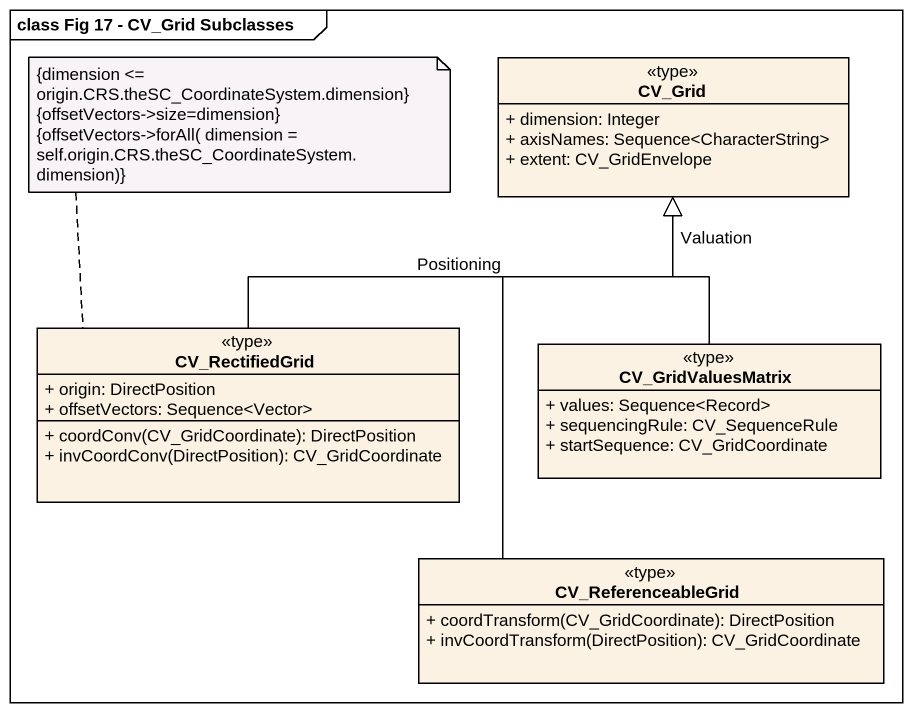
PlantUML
@startuml
mainframe class Fig 17 - CV_Grid Subclasses
hide circle
hide empty members
skinparam classAttributeIconSize 0
class CV_Grid <<type>> {
  + dimension: Integer
  + axisNames: Sequence<CharacterString>
  + extent: CV_GridEnvelope
}
class CV_RectifiedGrid <<type>> {
  + origin: DirectPosition
  + offsetVectors: Sequence<Vector>
  + coordConv(CV_GridCoordinate): DirectPosition
  + invCoordConv(DirectPosition): CV_GridCoordinate
}
class CV_GridValuesMatrix <<type>> {
  + values: Sequence<Record>
  + sequencingRule: CV_SequenceRule
  + startSequence: CV_GridCoordinate
}
class CV_ReferenceableGrid <<type>> {
  + coordTransform(CV_GridCoordinate): DirectPosition
  + invCoordTransform(DirectPosition): CV_GridCoordinate
}
CV_RectifiedGrid -up-|> CV_Grid : Positioning
CV_GridValuesMatrix -up-|> CV_Grid : Valuation
CV_ReferenceableGrid -up-|> CV_Grid
note top of CV_RectifiedGrid
  {dimension <= origin.CRS.theSC_CoordinateSystem.dimension}
  {offsetVectors->size=dimension}
  {offsetVectors->forAll( dimension = self.origin.CRS.theSC_CoordinateSystem.dimension)}
end note
@enduml
